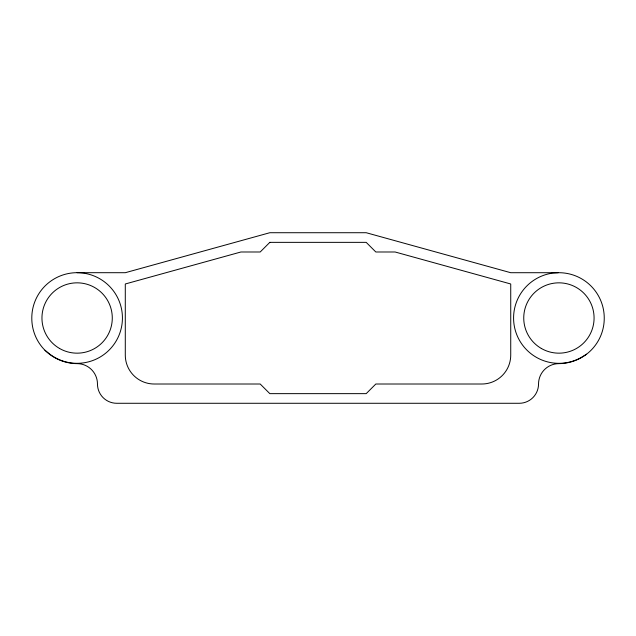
<?xml version="1.0" encoding="UTF-8"?>
<svg xmlns="http://www.w3.org/2000/svg" width="636" height="636" viewBox="0 0 636 636"><rect width="100%" height="100%" fill="white"/><g stroke="black" fill="none" stroke-linecap="round" stroke-linejoin="round"><path stroke-width="0.95" d="M77.115 272.685L125.292 272.709L269.831 232.72L366.193 232.72L510.732 272.709L558.909 272.709A45.331 45.331 0 0 1 604.248 318A45.291 45.291 0 0 1 586.591 354.188C578.681 360.215 568.862 363.561 558.909 363.633A20.376 20.376 0 0 0 538.533 384.009A19.271 19.271 0 0 1 519.262 403.28L116.738 403.28A19.271 19.271 0 0 1 97.467 384.009A20.376 20.376 0 0 0 77.091 363.633C65.142 363.585 53.392 358.688 44.941 350.245A45.291 45.291 0 0 1 31.8 318A45.315 45.315 0 0 1 86.925 273.758A45.315 45.315 0 0 1 118.185 337.152A45.315 45.315 0 0 1 49.529 353.95L44.941 350.245M586.591 354.188L581.558 357.273A45.331 45.331 0 0 1 515.979 332.549A45.331 45.331 0 0 1 553.018 273.051L558.249 272.709M269.831 242.356L260.196 251.991L240.925 251.991L125.292 283.982L125.292 355.095A28.906 28.906 0 0 0 154.206 384.009L260.196 384.009L269.831 393.644L366.193 393.644L375.828 384.009L481.826 384.009A28.906 28.906 0 0 0 510.732 355.095L510.732 283.982L395.099 251.991L375.828 251.991L366.193 242.356L269.831 242.356M59.53 348.456A35.171 35.171 0 0 0 112.286 318A35.171 35.171 0 0 0 59.53 287.544A35.171 35.171 0 0 0 59.53 348.456M541.323 348.456A35.171 35.171 0 0 0 594.08 318A35.171 35.171 0 0 0 541.323 287.544A35.171 35.171 0 0 0 541.323 348.456"/></g></svg>
